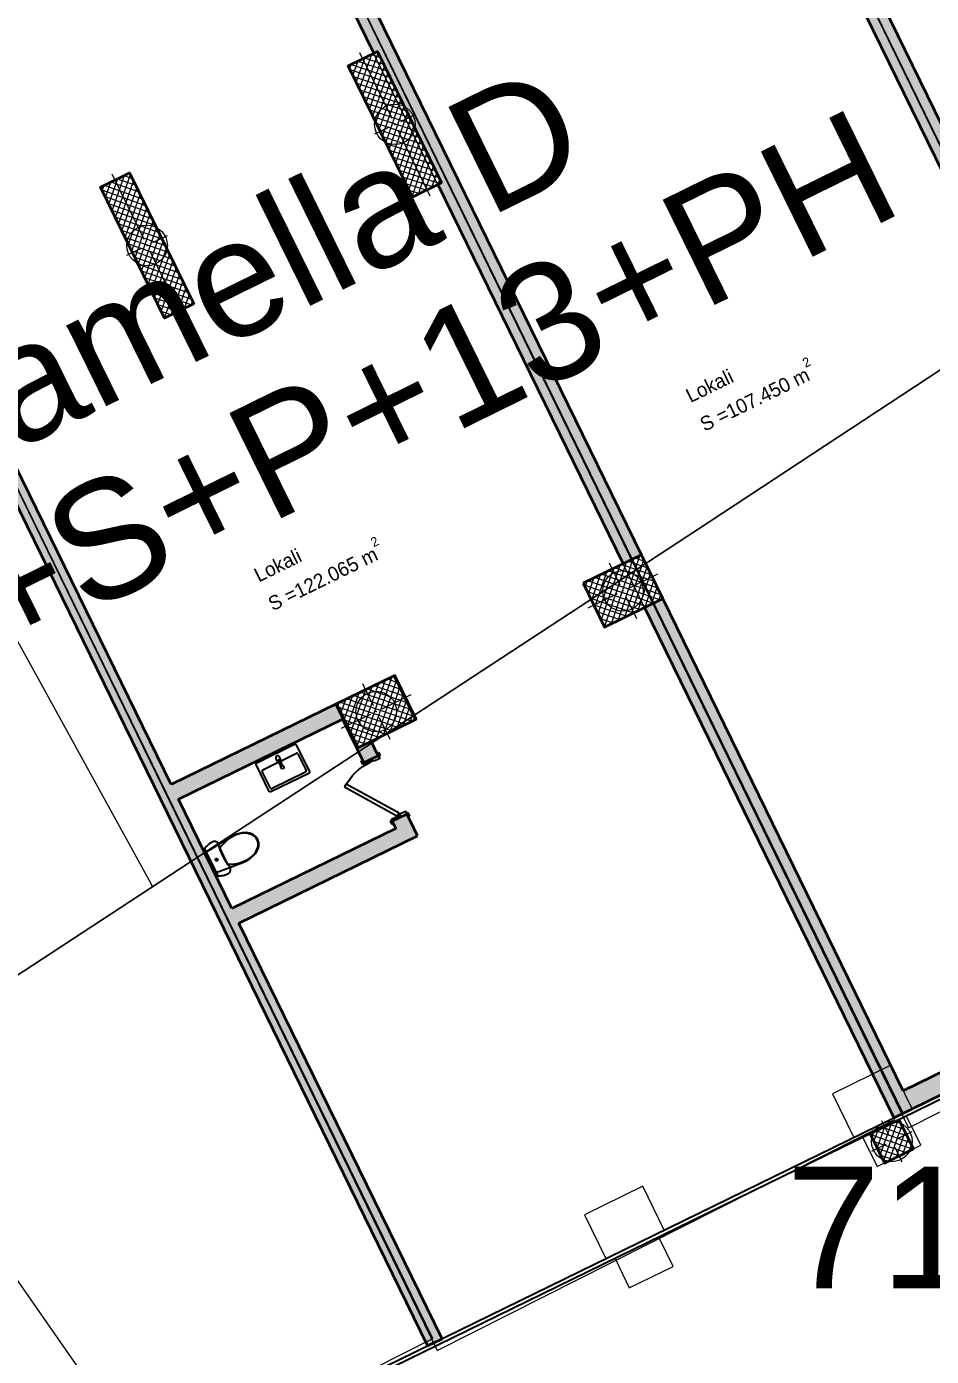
# Model space of a CAD drawing. Header units: metres. Extents: x 7511825 to 7512099, y 4692231 to 4692445.
# Drawn here: x 7511905.19 to 7511916.34, y 4692375.49 to 4692391.88 of the extents above; entities that cross this region are included whole.
import ezdxf

# ---------------------------------------------------------------- set-up
doc = ezdxf.new("R2010")
doc.units = ezdxf.units.M
doc.header["$XCLIPFRAME"] = 0
doc.header["$PDMODE"] = 32
doc.header["$PDSIZE"] = 0.5
for name, color, linetype, lineweight in [('- lokalet d_Pen_No__132', 255, 'Continuous', 0), ('A - Fill Zone_Pen_No__101', 253, 'Continuous', 13), ('A - Muret_Pen_No__7', 7, 'Continuous', 35), ('A - Perdhesa Polyine_Pen_No__6', 1, 'Continuous', 0), ('A - Pllaka mbi bodrum_Pen_No__42', 8, 'Continuous', 25), ('A - Pllaka Suteren_Pen_No__42', 8, 'Continuous', 25), ('A - Sanitaria_Pen_No__42', 8, 'Continuous', 25), ('A - Shtyllat_Pen_No__1', 7, 'Continuous', 0), ('A - Shtyllat_Pen_No__7', 7, 'Continuous', 35), ('ARCHICAD Doors_Pen_No__42', 8, 'Continuous', 25), ('etazha', 7, 'Continuous', 0)]:
    doc.layers.add(name, color=color, linetype=linetype, lineweight=lineweight)
for name, color, linetype, lineweight, true_color in [('2D Drafting - General_Pen_No__81', 7, 'Continuous', 20, 0x6a6a6a), ('A - Fill Zone_Pen_No__81', 7, 'Continuous', 20, 0x6a6a6a), ('parcelat e vjetra', 7, 'Continuous', 0, 0x848443), ('parcelat e vjetra nr', 7, 'Continuous', 0, 0x848443)]:
    doc.layers.add(name, color=color, linetype=linetype, lineweight=lineweight, true_color=true_color)
for name, color, linetype in [('A - Muret', 7, 'Continuous'), ('A - Pllaka mbi bodrum', 7, 'Continuous'), ('A - Pllaka Suteren', 7, 'Continuous'), ('A - Shtyllat', 7, 'Continuous'), ('fer +', 32, 'Continuous')]:
    doc.layers.add(name, color=color, linetype=linetype)
doc.styles.add('GENERATED_STYLE_1', font='arial.ttf')
doc.styles.add('GENERATED_STYLE_3', font='ARIALN.TTF')
doc.styles.get("Standard").update_dxf_attribs({"font": 'arial.ttf'})
picture_1 = doc.add_image_def('image1.tif', size_in_pixel=(11235, 8447))
pattern_1 = [(44.99999999999999, (0, 0), (-45.96193909124158, 45.96193909124162), []), (135.0000000000002, (0, 0), (45.96193909124145, 45.96193909124175), [])]

# ---------------------------------------------------------------- blocks, each defined once
blk = doc.blocks.new('Slab_1', base_point=(-1850.000000000003, -19000.83600967443))
at = {"layer": 'A - Pllaka Suteren_Pen_No__42', "color": 8, "linetype": 'Continuous', "lineweight": 25, "flags": 128}
blk.add_lwpolyline([(-1850.000000000003, -19000.83600967443), (52099.99999999999, -19000.83600967443), (52099.99999999999, 0), (2.220446049250313e-13, 0), (1.110223024625157e-12, -8550.830745419273), (-1850.000000000002, -8550.830745419273)], close=True, dxfattribs=at)
blk = doc.blocks.new('Slab_5', base_point=(52202.17436583389, -19050.80466526669))
at = {"layer": 'A - Pllaka mbi bodrum_Pen_No__42', "color": 8, "linetype": 'Continuous', "lineweight": 25, "flags": 128}
blk.add_lwpolyline([(52202.17436583389, -19050.80466526669), (4149.997230322418, -19050.13921316745), (4149.997230322418, -24900.83871342193), (27099.99446052979, -24900.83871342193), (27099.99446052977, -53141.22343468484), (34367.46885850719, -53141.22343468484), (34572.08011014806, -54047.73212241127), (58272.32613695471, -48654.68784760454), (58120.84989482768, -47974.86523057902), (60179.81773614851, -47516.09156896084), (56976.71528492225, -33242.20353530695), (55470.262655318, -33580.37692266011), (54394.96109648731, -28799.70078615812), (53757.5557705277, -28901.24635255423), (42447.78851202585, -29954.24102147868), (42022.15772120692, -24921.45845803041), (53286.81369528826, -23872.99553484261)], close=True, dxfattribs=at)
blk = doc.blocks.new('Slab_7', base_point=(4149.997230322418, -19050.13921316745))
at = {"layer": 'A - Pllaka mbi bodrum_Pen_No__42', "color": 8, "linetype": 'Continuous', "lineweight": 25, "flags": 128}
blk.add_lwpolyline([(4149.997230322418, -19050.13921316745), (4149.997230322418, -24900.83871342193), (27099.99446052979, -24900.83871342193), (27099.99446052977, -53141.22343468484), (34367.46885850719, -53141.22343468484), (34572.08011014806, -54047.73212241127), (55898.36921008682, -49194.88708429608), (55729.7797700961, -48438.26074680578), (52543.08276155557, -34237.47978843411), (55470.262655318, -33580.37692266011), (54394.96109648731, -28799.70078615812), (53757.5557705277, -28901.24635255423), (42447.78851202585, -29954.24102147868), (42022.15772120692, -24921.45845803041), (53286.81369528826, -23872.99553484261), (52202.17436583389, -19050.80466526668)], close=True, dxfattribs=at)
blk = doc.blocks.new('WC 25')
at = {"layer": 'A - Sanitaria_Pen_No__42', "color": 8, "linetype": 'Continuous', "lineweight": 25}
for p, q in [((-57.00000000000002, 19.99999999999999), (-40.30508652763323, 19.99999999999999)), ((-57.00000000000001, -1.396097351027983e-14), (-57.00000000000002, 19.99999999999999)), ((-40.30508652763323, 19.99999999999999), (-16, 19.99999999999999)), ((-16.00000000000001, 20), (-11.31370849898477, 20)), ((-16, -3.918869757271531e-15), (-16.00000000000001, 20)), ((-11.31370849898477, 20), (-5.204170427930421e-15, 20)), ((-5.204170427930421e-15, 20), (11.31370849898476, 20)), ((0, -9.797174393178828e-16), (11.31370849898476, 2.078294534965184e-15)), ((11.31370849898476, 20), (16, 20)), ((11.31370849898476, 2.078294534965184e-15), (16, 3.918869757271531e-15)), ((16, 3.918869757271531e-15), (16, 20)), ((16, 20), (40.30508652763321, 20.00000000000001)), ((16, 8.344386303604799e-16), (40.30508652763322, 7.403924280813468e-15)), ((40.30508652763321, 20.00000000000001), (57.00000000000001, 20.00000000000001)), ((40.30508652763322, 7.403924280813468e-15), (57.00000000000001, 1.396097351027983e-14)), ((57.00000000000001, 1.396097351027983e-14), (57.00000000000001, 20.00000000000001)), ((-57.00000000000001, -1.396097351027983e-14), (-40.30508652763322, -1.233987380135578e-14)), ((-40.30508652763322, -1.233987380135578e-14), (-16, -7.003300884182581e-15)), ((-16, -3.918869757271531e-15), (-11.31370849898476, -3.463824224941975e-15)), ((-11.31370849898476, -3.463824224941975e-15), (0, -9.797174393178828e-16)), ((0, -173.043128093735), (-108.9414490875, -173.043128093735)), ((108.94192722759, -173.0439845194988), (0, -173.043128093735))]:
    blk.add_line(p, q, dxfattribs=at)
at = {"layer": 'A - Sanitaria_Pen_No__42', "color": 8, "linetype": 'Continuous', "lineweight": 25, "flags": 128}
for points in [[(-186.7682631467, 0), (-193.8693581966, -15.0746413120042), (-200.0738475094, -30.5397014672892), (-205.3603698866, -46.34193640352952), (-209.7107245634, -62.42694121210544), (-213.1099338703, -78.73933744709024), (-215.5462948001, -95.22296378510154), (-217.0114192992, -111.8210693814283), (-217.5002631467, -128.4765092547871), (-216.2173727373001, -140.0108815650937), (-212.4322594593, -150.9820926738929), (-206.3296959658, -160.8545761033256), (-198.2075826805, -169.1464004488141), (-188.4624056031, -175.4527951600276), (-177.5698815996, -179.4659096659603), (-166.0617359879, -180.989841291873), (-154.4997460369, -179.9501983698504), (-116.2154201973, -173.1684674505817), (-77.63938685730999, -168.3121815209318), (-38.86847430810999, -165.3935301669119), (0, -164.4198393883651), (38.86847430811999, -165.3935301669119), (77.63938685730999, -168.3121815209318), (116.2154201973, -173.1684674505817), (154.4997460369, -179.9501983698504), (166.0617359879, -180.989841291873), (177.5698815996, -179.4659096659603), (188.4624056031, -175.4527951600276), (198.2075826805, -169.1464004488141), (206.3296959658, -160.8545761032256), (212.4322594593, -150.9820926738929), (216.2173727373001, -140.0108815650937), (217.5002631467, -128.4765092547871), (217.0114192992, -111.8210693814283), (215.5462948001, -95.22296378512154), (213.1099338703, -78.73933744709024), (209.7107245634, -62.42694121208545), (205.3603698866, -46.34193640348954), (200.0738475094, -30.53970146730919), (193.8693581966, -15.0746413120042), (186.7682631467, 0)], [(-169.4236422528, -453.4253930753143), (-157.0185212545, -503.1720699369143), (-137.9976229151, -550.1101050979429), (-112.3998459602, -587.3056767129143), (-79.35704269199998, -615.8237892609145), (-41.04853310946, -633.7835462424), (0, -640.0005631756572), (41.04853310946, -633.7835462424), (79.35704269199998, -615.8237892609145), (112.3998459602, -587.3056767129143), (137.9976229151, -550.1101050978286), (157.0185212545, -503.1720699369143), (169.4236422528, -453.4253930753143), (174.911377667, -402.0795756378286), (173.3483030642, -350.3829989806857), (140.9747959978, 0), (-140.9747959978, 0), (-173.3483030642, -350.3829989808), (-174.911377667, -402.0795756378286)]]:
    blk.add_lwpolyline(points, close=True, dxfattribs=at)
at = {"layer": 'A - Sanitaria_Pen_No__42', "color": 8, "linetype": 'Continuous', "lineweight": 25}
blk.add_ellipse((0, -74.97928748964377), major_axis=(15.00000000000012, 0), ratio=0.9997238331952335, dxfattribs=at)
for centre, major_axis, ratio, start_param, end_param in [((258.0954531797001, -387.9368792382496), (2.605531720383982e-14, 425.5156216793372), 0.999376558603521, 1.04139159284319, 1.594412146043378), ((-258.0954531796998, -387.9368792382496), (2.605531600571874e-14, 425.515602112535), 0.999376558603521, 4.688770856147699, 5.241791409347888), ((89.46048916920994, -412.3034721187431), (1.574013472974813e-14, 257.0559077230598), 0.999376558603521, 1.515065097273171, 2.415653657674887), ((-89.46048916921002, -412.3034721187431), (1.574012877507819e-14, 257.0558104759198), 0.999376558603521, 3.867527851996295, 4.76811641239801), ((0.8128152203590935, -492.7552085922817), (8.48730025619216e-15, 138.6081319463105), 0.9993765586035211, 2.509088138730394, 3.135731915735492), ((-0.8118348282016573, -492.7582364361648), (8.487114857410327e-15, 138.6051041544286), 0.9993765586035211, 3.147453519471862, 3.774097296476959)]:
    blk.add_ellipse(centre, major_axis=major_axis, ratio=ratio, start_param=start_param, end_param=end_param, dxfattribs=at)
blk = doc.blocks.new('Basin 25')
at = {"layer": 'A - Sanitaria_Pen_No__42', "color": 8, "linetype": 'Continuous', "lineweight": 25}
for p, q in [((-245, -355), (-245, -125)), ((-230, -110), (230, -110)), ((-13.6, -99.7810059381), (-13.6, -84.9104088676)), ((-13.6, -84.9104088676), (13.6, -84.9104088676)), ((13.6, -84.9104088676), (13.6, -99.7810059381)), ((245, -125), (245, -355)), ((230, -370), (-230, -370))]:
    blk.add_line(p, q, dxfattribs=at)
at = {"layer": 'A - Sanitaria_Pen_No__42', "color": 8, "linetype": 'Continuous', "lineweight": 25, "flags": 128}
for points in [[(-260, 0), (260, 0, -0.4142135623730947), (275, -15), (275, -385, -0.414213562373095), (260, -400), (-260, -400, -0.414213562373095), (-275, -385), (-275, -15, -0.414213562373095)], [(-25, -60), (-21, -101.9528102783, 0.1210195755652548), (-17.72976797925985, -111.4662619611651), (-11.1, -164.4, 0.8825662804506818), (11.1000000000126, -164.3999999998994), (17.72976797919999, -111.4662619614, 0.1210195755656533), (21.00000000004952, -101.9528102785052), (25, -60, 0.9999999999999999)]]:
    blk.add_lwpolyline(points, format="xyb", close=True, dxfattribs=at)
for points in [[(-113.5, 8.266365894244634e-16), (-86.50000000000001, -8.266365894244634e-16), (-86.50000000000001, 20), (-113.5, 20)], [(86.50000000000001, 8.266365894244634e-16), (113.5, -8.266365894244634e-16), (113.5, 20), (86.50000000000001, 20)]]:
    blk.add_lwpolyline(points, close=True, dxfattribs=at)
at = {"layer": 'A - Sanitaria_Pen_No__42', "color": 8, "linetype": 'Continuous', "lineweight": 25}
blk.add_circle((0, -189.083), 20, dxfattribs=at)
for centre, radius, start, end in [((-230, -125), 15, 90, 180), ((0, -100.0528918427), 21.0857698475, 212.7710253823, 327.2289746177), ((0, -99.7810059381), 13.6, 180, 0), ((230, -125), 15.00000000000001, 0, 90), ((-230, -355), 15.00000000000001, 180, 270), ((230, -355), 15.00000000000001, 270, 0)]:
    blk.add_arc(centre, radius, start, end, dxfattribs=at)
blk = doc.blocks.new('Wall_200', base_point=(47629.99999997248, -19000.83534970145))
at = {"layer": 'A - Muret', "linetype": 'Continuous', "lineweight": 0, "true_color": 0x000000}
for points in [[(47755.00010880249, -600.0000269058763), (47504.9999098369, -600.0000269058763), (47504.9999098369, -5599.999917335099), (47755.00010880249, -5599.999917335099)], [(47504.99996743904, -6200.000119279549), (47504.99996743904, -11400.83969060111), (47755.00021877817, -11400.83969060111), (47755.00021877817, -6200.000119279549)], [(47504.99996895569, -12000.83965793952), (47504.99996895569, -18400.83595906284), (47755.00026940787, -18400.83595906284), (47755.00026940787, -12000.83965793952)]]:
    blk.add_hatch(color=18, dxfattribs=at).paths.add_polyline_path(points)
at = {"layer": 'A - Muret_Pen_No__7', "color": 7, "linetype": 'Continuous', "lineweight": 35, "flags": 128}
for points in [[(47504.99999997248, -600.0000395194979), (47504.99999997248, -5599.999917335098)], [(47754.99999997248, -5599.999917335097), (47754.99999997248, -600.0000395194932)], [(47504.99999997248, -6200.000119279548), (47504.99999997248, -11400.8396276506)], [(47754.99999997248, -11400.8396276506), (47754.99999997248, -6200.000119279549)], [(47504.99999997248, -12000.83955093061), (47504.99999997248, -17050.83597085249)], [(47754.99999997248, -17050.83597085249), (47754.99999997248, -12000.8395509306)], [(47504.99999997248, -17250.83597085248), (47504.99999997248, -18400.83601471414)], [(47754.99999997248, -18400.83601471413), (47754.99999997248, -17250.83597085249)]]:
    blk.add_lwpolyline(points, dxfattribs=at)
blk = doc.blocks.new('Wall_201', base_point=(41974.99999997248, -19000.83534970145))
at = {"layer": 'A - Muret', "linetype": 'Continuous', "lineweight": 0, "true_color": 0x000000}
for points in [[(41850.00004092293, -6200.000152743515), (41850.00004092293, -11400.8396472477), (42099.99993862359, -11400.8396472477), (42099.99993862359, -50.00004986155204), (41900.00024339461, -50.00004986155204), (41900.00024339461, -1800.000169759489), (41850.00004092293, -1800.000169759489), (41850.00004092293, -4400.000109038336), (41899.99996473018, -4400.000109038336), (41899.99996473018, -6200.000152743515)], [(41850.00004092293, -18750.83597085249), (42099.99993862359, -18750.83597085249), (42099.99993862359, -12000.83956892795), (41850.00004092293, -12000.83956892795)], [(42099.99999997248, -18750.83597085249), (41849.99999997248, -19000.83597085249), (42099.99999997248, -19000.83597085249)], [(42099.99999997248, -18750.83597085249), (41849.99999997248, -18750.83597085249), (41849.99999997248, -19000.83597085249)]]:
    blk.add_hatch(color=18, dxfattribs=at).paths.add_polyline_path(points)
at = {"layer": 'A - Muret_Pen_No__7', "color": 7, "linetype": 'Continuous', "lineweight": 35, "flags": 128}
for points in [[(42099.99999997248, -11400.8396276506), (42099.99999997248, -50.00000000000071)], [(41849.99999997248, -1799.999979104896), (41849.99999997248, -4400.000034990235)], [(41849.99999997248, -6199.999903405299), (41849.99999997248, -11400.83963272037)], [(41849.99999997248, -12000.83958885872), (41849.99999997248, -19000.83597085249)], [(42099.99999997248, -18750.83597085249), (42099.99999997248, -12000.83955093061)], [(41849.99999997248, -19000.83597085249), (42099.99999997248, -19000.83597085249)]]:
    blk.add_lwpolyline(points, dxfattribs=at)
blk = doc.blocks.new('Wall_204', base_point=(35550.8280995785, 0))
at = {"layer": 'A - Muret', "linetype": 'Continuous', "lineweight": 0, "true_color": 0x000000}
blk.add_hatch(color=18, dxfattribs=at).paths.add_polyline_path([(35450.8280995785, -50.00000000000071), (35450.8280995785, -19000.83534970144), (35650.8280995785, -19000.83534970144), (35650.8280995785, -50.00000000000071)])
at = {"layer": 'A - Muret_Pen_No__7', "color": 7, "linetype": 'Continuous', "lineweight": 35, "flags": 128}
for points in [[(35450.8280995785, -50.00000000000071), (35450.8280995785, -19000.83534970144)], [(35650.8280995785, -11400.83965125989), (35650.8280995785, -50.00000000000071)], [(35650.8280995785, -13100.83965125989), (35650.8280995785, -11600.83965125989)], [(35650.8280995785, -19000.83534970144), (35650.8280995785, -13300.83965125989)], [(35450.8280995785, -19000.83534970144), (35650.8280995785, -19000.83534970144)]]:
    blk.add_lwpolyline(points, dxfattribs=at)
blk = doc.blocks.new('Wall_212', base_point=(37900, -11400.83965125989))
at = {"layer": 'A - Muret', "linetype": 'Continuous', "lineweight": 0, "true_color": 0x000000}
for points in [[(37900, -11400.83965125989), (35650.8280995785, -11400.83965125989), (35650.8280995785, -11600.83965125989), (37900, -11600.83965125989)], [(37900, -11400.83965576153), (37900, -11600.83965020815), (37915.9422972633, -11584.89735294485), (37915.9422972633, -11400.83965576153)], [(37915.9422972633, -11584.89735294485), (37900, -11600.83965020815), (37915.9422972633, -11600.83965020815)]]:
    blk.add_hatch(color=18, dxfattribs=at).paths.add_polyline_path(points)
at = {"layer": 'A - Muret_Pen_No__7', "color": 7, "linetype": 'Continuous', "lineweight": 35, "flags": 128}
for points in [[(37915.94227727359, -11400.83965125989), (35650.8280995785, -11400.83965125989)], [(35650.8280995785, -11600.83965125989), (37900, -11600.83965125989)]]:
    blk.add_lwpolyline(points, dxfattribs=at)
blk = doc.blocks.new('Wall_213', base_point=(37900, -13100.83965125989))
at = {"layer": 'A - Muret', "linetype": 'Continuous', "lineweight": 0, "true_color": 0x000000}
for points in [[(37900, -13100.83965125989), (35650.8280995785, -13100.83965125989), (35650.8280995785, -13300.83965125989), (37900, -13300.83965125989)], [(38100.00000000001, -13100.83965125988), (37900, -13100.83965125988), (38100.00000000001, -13300.83965125989)], [(37900, -13300.83965125989), (38100, -13300.83965125989), (37900, -13100.83965125989)]]:
    blk.add_hatch(color=18, dxfattribs=at).paths.add_polyline_path(points)
at = {"layer": 'A - Muret_Pen_No__7', "color": 7, "linetype": 'Continuous', "lineweight": 35, "flags": 128}
for points in [[(37900, -13100.83965125989), (35650.8280995785, -13100.83965125989)], [(38100, -13300.83965125989), (38100, -13100.83965125989)], [(35650.8280995785, -13300.83965125989), (38100, -13300.83965125989)]]:
    blk.add_lwpolyline(points, dxfattribs=at)
blk = doc.blocks.new('Door 25_3')
at = {"layer": 'ARCHICAD Doors_Pen_No__42', "color": 8, "linetype": 'Continuous', "lineweight": 25}
for p, q in [((-260.3921784050518, 393.9747868736185), (-237.4491209510099, 426.7408686451782)), ((349.0569425459581, -32.76608177155968), (-260.3921784050518, 393.9747868736185)), ((-237.4491209510099, 426.7408686451782), (371.9999999999999, 0)), ((-387, 104), (-437, 104)), ((-437, 104), (-437, 85)), ((-437, 85), (-387, 85)), ((-400, 85), (-437.0000000000001, 85)), ((-400, 85), (-437.0000000000001, 85)), ((-375, 85), (-400, 85)), ((-400, 85), (-400, 0)), ((-400, 0), (-400, 85)), ((-400, 0), (-400, 85)), ((-400, 0), (-375, 0)), ((-372.0000000000001, 0), (-400, 0)), ((-400, 0), (-400, -115)), ((-400, -115), (-400, 0)), ((-400, -115), (-400, 0)), ((-387, 85), (-387, 104)), ((-375, 0), (-375, 85)), ((-372.0000000000001, -40), (-372.0000000000001, 0)), ((371.9999999999999, 0), (349.0569425459581, -32.76608177155968)), ((400, 0), (372.0000000000001, 0)), ((372.0000000000001, 0), (372.0000000000001, -40)), ((400, 85), (375, 85)), ((375, 85), (375, 0)), ((375, 0), (400, 0)), ((437, 104), (387, 104)), ((387, 104), (387, 85)), ((387, 85), (437, 85)), ((400, 0), (400, 85)), ((400, 0), (400, 85)), ((400, 0), (400, 85)), ((400, 85), (437.0000000000001, 85)), ((400, 85), (437.0000000000001, 85)), ((400, -115), (400, 0)), ((400, -115), (400, 0)), ((400, -115), (400, 0)), ((437, 85), (437, 104)), ((-387, -115), (-437, -115)), ((-437, -115), (-437, -134)), ((-400, -115), (-437.0000000000001, -115)), ((-400, -115), (-437.0000000000001, -115)), ((-437, -134), (-387, -134)), ((-400, -115), (-360.0000000000001, -115)), ((-387, -134), (-387, -115)), ((-360.0000000000001, -40), (-372.0000000000001, -40)), ((-360.0000000000001, -115), (-360.0000000000001, -40)), ((372.0000000000001, -40), (360.0000000000001, -40)), ((360.0000000000001, -40), (360.0000000000001, -115)), ((360.0000000000001, -115), (400, -115)), ((437, -115), (387, -115)), ((387, -115), (387, -134)), ((387, -134), (437, -134)), ((400, -115), (437.0000000000001, -115)), ((400, -115), (437.0000000000001, -115)), ((437, -134), (437, -115))]:
    blk.add_line(p, q, dxfattribs=at)
blk.add_arc((371.9999999999999, 0), 744, 145, 180, dxfattribs=at)
blk = doc.blocks.new('Wall_214', base_point=(37900, -13100.83965125989))
at = {"layer": 'A - Muret', "linetype": 'Continuous', "lineweight": 0, "true_color": 0x000000}
for points in [[(37900, -12200.83965215396), (38099.99999980132, -12200.83965215396), (38099.99999980132, -12000.83965235264), (37915.94228326147, -12000.83965235264), (37915.94228326147, -11600.83965275001), (37900, -11600.83965275001)], [(37900, -13100.83965125989), (38099.99999980132, -13100.83965125989), (38099.99999980132, -13000.83965135923), (37900, -13000.83965135923)]]:
    blk.add_hatch(color=18, dxfattribs=at).paths.add_polyline_path(points)
at = {"layer": 'A - Muret_Pen_No__7', "color": 7, "linetype": 'Continuous', "lineweight": 35}
for p, q in [((37900, -12200.83965125989), (37900, -12163.83965125989)), ((37985, -12200.83965125989), (37900, -12200.83965125989)), ((38100, -12200.83965125989), (37985, -12200.83965125989)), ((38100, -12200.83965125989), (38100, -12163.83965125989)), ((37900, -13000.83965125989), (37900, -13037.83965125989)), ((37985, -13000.83965125989), (37900, -13000.83965125989)), ((38100, -13000.83965125989), (37985, -13000.83965125989)), ((38100, -13000.83965125989), (38100, -13037.83965125989))]:
    blk.add_line(p, q, dxfattribs=at)
at = {"layer": 'A - Muret_Pen_No__7', "color": 7, "linetype": 'Continuous', "lineweight": 35, "flags": 128}
for points in [[(37900, -11600.83965125989), (37900, -12200.83965125989)], [(38100, -12200.83965573024), (38100, -12000.83966169071)], [(37900, -13000.83965125989), (37900, -13100.83965125989)], [(38100, -13100.83965125989), (38100, -13000.83966020059)]]:
    blk.add_lwpolyline(points, dxfattribs=at)
at = {"layer": 'ARCHICAD Doors_Pen_No__42', "color": 8, "linetype": 'Continuous', "lineweight": 25, "xscale": -1, "zscale": 1000, "rotation": 90}
blk.add_blockref('Door 25_3', (37985, -12600.83965125989), dxfattribs=at)
blk = doc.blocks.new('Wall_215', base_point=(51150, -19000.83597085249))
at = {"layer": 'A - Muret', "linetype": 'Continuous', "lineweight": 0, "true_color": 0x000000}
for points in [[(47049.99996869506, -18750.83600512443), (42099.99999997248, -18750.83600512443), (42099.99999997248, -19000.83597085249), (47049.99996869506, -19000.83597085249)], [(47850.00002085161, -18750.83600512443), (47850.00002085161, -19000.83597085249), (51150, -19000.83597085249), (51150, -18750.83600512443)]]:
    blk.add_hatch(color=18, dxfattribs=at).paths.add_polyline_path(points)
at = {"layer": 'A - Muret_Pen_No__7', "color": 7, "linetype": 'Continuous', "lineweight": 35, "flags": 128}
for points in [[(45654.99999997248, -18750.83597085249), (42099.99999997248, -18750.83597085249)], [(47049.99996869506, -18750.83597085249), (45854.99999997248, -18750.83597085249)], [(49404.99999997248, -18750.83597085249), (47850.00002085161, -18750.83597085249)], [(51150, -18750.83597085249), (49604.99999997248, -18750.83597085249)], [(51150, -19000.83597085249), (51150, -18750.83597085249)], [(42099.99999997248, -19000.83597085249), (47049.99999998787, -19000.83597085249)], [(47849.99999999023, -19000.83597085249), (51150, -19000.83597085249)]]:
    blk.add_lwpolyline(points, dxfattribs=at)
blk = doc.blocks.new('Wall_242', base_point=(28500.00000000001, 0))
at = {"layer": 'A - Muret', "linetype": 'Continuous', "lineweight": 0, "true_color": 0x000000}
for points in [[(32600.00006183988, 5.637180544582066e-05), (32600.00006183988, -49.99986145775126), (38100.00006661445, -49.99986145775126), (38100.00006661445, 5.637180544582066e-05)], [(38500.00005521685, -49.99992189465274), (41499.99998890382, -49.99992189465274), (41499.99998890382, 6.213620773465323e-05), (38500.00005521685, 6.213620773465323e-05)], [(41899.99998855575, 6.213620773465323e-05), (41899.99998855575, -49.99992189465274), (47050.00000000001, -49.99992189465274), (47050.00000000001, 6.213620773465323e-05)], [(28500.00000000001, -1.117589210064551e-05), (28500.00000000001, -49.99994114036777), (31800.00007674106, -49.99994114036777), (31800.00007674106, -1.117589210064551e-05)], [(47850, -2.235176310705356e-05), (47850, -50.00000372529389), (51149.99997392295, -50.00000372529389), (51149.99997392295, -2.235176310705356e-05)]]:
    blk.add_hatch(color=18, dxfattribs=at).paths.add_polyline_path(points)
at = {"layer": 'A - Muret_Pen_No__7', "color": 7, "linetype": 'Continuous', "lineweight": 35, "flags": 128}
for points in [[(31800, 0), (28500.00000000001, 0)], [(38099.99999999999, 0), (32599.99999999999, 0)], [(41500, 0), (38500, 0)], [(47050.00000000001, 0), (41900.00000000001, 0)], [(51150, 0), (47850, 0)], [(28500.00000000001, -50), (29500.00000000001, -50)], [(29700.00000000001, -50), (31800, -50)], [(32599.99999999999, -50), (35450.8280995785, -50)], [(35650.8280995785, -50), (38099.99999999999, -50)], [(38500, -50), (41500, -50)], [(42099.99999997248, -50), (47050.00000000001, -50)], [(47850.00000000001, -50), (51150, -50)]]:
    blk.add_lwpolyline(points, dxfattribs=at)
blk = doc.blocks.new('Column_3', base_point=(41700, -19250.73408698702))
at = {"layer": 'A - Shtyllat', "linetype": 'Continuous', "lineweight": 0, "true_color": 0x000000}
h = blk.add_hatch(dxfattribs=at)
h.set_pattern_fill('CONCRETE_BLOCK', color=18, style=0, pattern_type=2)
h.set_pattern_definition(pattern_1)
h.paths.add_polyline_path([(41900.00000000001, -19050.73408698702), (41500.00000000001, -19050.73408698702), (41500, -19450.73408698702), (41900, -19450.73408698702)])
at = {"layer": 'A - Shtyllat_Pen_No__1', "color": 7, "linetype": 'Continuous', "lineweight": 13}
for p, q in [((41700, -19170.73408698702), (41700, -18970.73408698702)), ((41620.00000000001, -19250.73408698702), (41420, -19250.73408698702)), ((41700, -19330.73408698702), (41700, -19530.73408698702)), ((41780, -19250.73408698702), (41980.00000000001, -19250.73408698702))]:
    blk.add_line(p, q, dxfattribs=at)
blk.add_point((41700, -19250.73408698702), dxfattribs=at)
at = {"layer": 'A - Shtyllat_Pen_No__7', "color": 7, "linetype": 'Continuous', "lineweight": 35, "flags": 128}
blk.add_lwpolyline([(41900.00000000001, -19050.73408698702), (41500.00000000001, -19050.73408698702), (41500, -19450.73408698702), (41900, -19450.73408698702)], close=True, dxfattribs=at)
blk = doc.blocks.new('Column_75', base_point=(38300, -5300.000000000018))
at = {"layer": 'A - Shtyllat', "linetype": 'Continuous', "lineweight": 0, "true_color": 0x000000}
h = blk.add_hatch(dxfattribs=at)
h.set_pattern_fill('CONCRETE_BLOCK', color=18, style=0, pattern_type=2)
h.set_pattern_definition(pattern_1)
h.paths.add_polyline_path([(38500, -6200.000000000019), (38500, -4400.000000000018), (38099.99999999999, -4400.000000000018), (38099.99999999999, -6200.000000000019)])
at = {"layer": 'A - Shtyllat_Pen_No__1', "color": 7, "linetype": 'Continuous', "lineweight": 13}
for p, q in [((38300, -5220.000000000018), (38300, -4320.000000000018)), ((38220, -5300.000000000018), (38019.99999999999, -5300.000000000018)), ((38300, -5380.000000000018), (38300, -6280.000000000019)), ((38379.99999999999, -5300.000000000018), (38580, -5300.000000000018))]:
    blk.add_line(p, q, dxfattribs=at)
blk.add_point((38300, -5300.000000000018), dxfattribs=at)
at = {"layer": 'A - Shtyllat_Pen_No__7', "color": 7, "linetype": 'Continuous', "lineweight": 35, "flags": 128}
blk.add_lwpolyline([(38500, -6200.000000000019), (38099.99999999999, -6200.000000000019), (38099.99999999999, -4400.000000000018), (38500, -4400.000000000018)], close=True, dxfattribs=at)
blk = doc.blocks.new('Column_77', base_point=(41700, -5300.000000000018))
at = {"layer": 'A - Shtyllat', "linetype": 'Continuous', "lineweight": 0, "true_color": 0x000000}
h = blk.add_hatch(dxfattribs=at)
h.set_pattern_fill('CONCRETE_BLOCK', color=18, style=0, pattern_type=2)
h.set_pattern_definition(pattern_1)
h.paths.add_polyline_path([(41900.00000000001, -6200.000000000019), (41900.00000000001, -4400.000000000018), (41500, -4400.000000000018), (41500, -6200.000000000019)])
at = {"layer": 'A - Shtyllat_Pen_No__1', "color": 7, "linetype": 'Continuous', "lineweight": 13}
for p, q in [((41700, -5220.000000000018), (41700, -4320.000000000018)), ((41620.00000000001, -5300.000000000018), (41420, -5300.000000000018)), ((41700, -5380.000000000018), (41700, -6280.000000000019)), ((41780, -5300.000000000018), (41980.00000000001, -5300.000000000018))]:
    blk.add_line(p, q, dxfattribs=at)
blk.add_point((41700, -5300.000000000018), dxfattribs=at)
at = {"layer": 'A - Shtyllat_Pen_No__7', "color": 7, "linetype": 'Continuous', "lineweight": 35, "flags": 128}
blk.add_lwpolyline([(41900.00000000001, -6200.000000000019), (41500, -6200.000000000019), (41500, -4400.000000000018), (41900.00000000001, -4400.000000000018)], close=True, dxfattribs=at)
blk = doc.blocks.new('Column_146', base_point=(41700.94610881108, -11700.83965125989))
at = {"layer": 'A - Shtyllat', "linetype": 'Continuous', "lineweight": 0, "true_color": 0x000000}
h = blk.add_hatch(dxfattribs=at)
h.set_pattern_fill('CONCRETE_BLOCK', color=18, style=0, pattern_type=2)
h.set_pattern_definition(pattern_1)
h.paths.add_polyline_path([(41300.94610881108, -11400.83965125989), (41300.94610881108, -12000.83965125989), (42100.94610881107, -12000.83965125989), (42100.94610881107, -11400.83965125989)])
at = {"layer": 'A - Shtyllat_Pen_No__1', "color": 7, "linetype": 'Continuous', "lineweight": 13}
for p, q in [((41700.94610881108, -11620.83965125989), (41700.94610881108, -11320.83965125989)), ((41620.94610881108, -11700.83965125989), (41220.94610881108, -11700.83965125989)), ((41700.94610881108, -11780.83965125989), (41700.94610881108, -12080.83965125989)), ((41780.94610881107, -11700.83965125989), (42180.94610881107, -11700.83965125989))]:
    blk.add_line(p, q, dxfattribs=at)
blk.add_point((41700.94610881108, -11700.83965125989), dxfattribs=at)
at = {"layer": 'A - Shtyllat_Pen_No__7', "color": 7, "linetype": 'Continuous', "lineweight": 35, "flags": 128}
blk.add_lwpolyline([(41300.94610881108, -11400.83965125989), (41300.94610881108, -12000.83965125989), (42100.94610881107, -12000.83965125989), (42100.94610881107, -11400.83965125989)], close=True, dxfattribs=at)
blk = doc.blocks.new('Column_147', base_point=(38315.94229936678, -11700.83965125989))
at = {"layer": 'A - Shtyllat', "linetype": 'Continuous', "lineweight": 0, "true_color": 0x000000}
h = blk.add_hatch(dxfattribs=at)
h.set_pattern_fill('CONCRETE_BLOCK', color=18, style=0, pattern_type=2)
h.set_pattern_definition(pattern_1)
h.paths.add_polyline_path([(37915.94229936678, -11400.83965125989), (37915.94229936678, -12000.83965125989), (38715.94229936678, -12000.83965125989), (38715.94229936678, -11400.83965125989)])
at = {"layer": 'A - Shtyllat_Pen_No__1', "color": 7, "linetype": 'Continuous', "lineweight": 13}
for p, q in [((38315.94229936678, -11620.83965125989), (38315.94229936678, -11320.83965125989)), ((38235.94229936678, -11700.83965125989), (37835.94229936678, -11700.83965125989)), ((38315.94229936678, -11780.83965125989), (38315.94229936678, -12080.83965125989)), ((38395.94229936678, -11700.83965125989), (38795.94229936678, -11700.83965125989))]:
    blk.add_line(p, q, dxfattribs=at)
blk.add_point((38315.94229936678, -11700.83965125989), dxfattribs=at)
at = {"layer": 'A - Shtyllat_Pen_No__7', "color": 7, "linetype": 'Continuous', "lineweight": 35, "flags": 128}
blk.add_lwpolyline([(37915.94229936678, -11400.83965125989), (37915.94229936678, -12000.83965125989), (38715.94229936678, -12000.83965125989), (38715.94229936678, -11400.83965125989)], close=True, dxfattribs=at)

msp = doc.modelspace()

# ---------------------------------------------------------------- linework, layer by layer
at = {"layer": '- lokalet d_Pen_No__132', "color": 255, "linetype": 'Continuous', "lineweight": 0, "flags": 128}
for points in [[(7511925.086141808, 4692382.935717802), (7511916.77027482, 4692399.951125217), (7511912.726114806, 4692398.039486557), (7511921.078124912, 4692380.912059509)], [(7511921.120018384, 4692380.864405547), (7511912.817667904, 4692397.852156328), (7511907.703046362, 4692395.434519975), (7511916.055056469, 4692378.307092927)], [(7511915.886630232, 4692378.409102985), (7511907.591614, 4692395.381846884), (7511901.896144814, 4692392.689648989), (7511910.248154921, 4692375.56222194)], [(7511910.194312041, 4692375.710457719), (7511901.896144814, 4692392.689648989), (7511896.450223771, 4692390.115410293), (7511904.802233878, 4692372.987983244)]]:
    msp.add_lwpolyline(points, close=True, dxfattribs=at)
at = {"layer": 'A - Fill Zone_Pen_No__101', "color": 253, "linetype": 'Continuous', "lineweight": 13, "flags": 128}
for points in [[(7511916.742151453, 4692400.002226899), (7511925.085262433, 4692382.931074532), (7511921.069225785, 4692380.96833419), (7511912.726114806, 4692398.039486557)], [(7511912.726114806, 4692398.039486557), (7511921.069225785, 4692380.96833419), (7511915.988535129, 4692378.485270065), (7511907.645424149, 4692395.556422433)], [(7511894.685392771, 4692389.222528553), (7511907.645421548, 4692395.556427755), (7511915.9885328, 4692378.48527483), (7511903.028504023, 4692372.151375626)]]:
    msp.add_lwpolyline(points, close=True, dxfattribs=at)
at = {"layer": 'A - Perdhesa Polyine_Pen_No__6', "linetype": 'Continuous', "lineweight": 0}
msp.add_lwpolyline([(7511903.028506352, 4692372.151370839), (7511925.08526244, 4692382.931074494), (7511916.742151474, 4692400.002226867), (7511894.685392784, 4692389.222528537)], close=True, dxfattribs=at)
at = {"layer": 'A - Shtyllat_Pen_No__1', "color": 7, "linetype": 'Continuous', "flags": 128}
for points in [[(7511910.300410151, 4692389.953148862), (7511909.94103327, 4692389.777512143), (7511909.150668032, 4692391.394708109), (7511909.510044914, 4692391.570344828)], [(7511907.245706661, 4692388.460236748), (7511906.886329779, 4692388.284600028), (7511906.095964542, 4692389.901795994), (7511906.455341423, 4692390.077432713)], [(7511912.044990866, 4692385.017039949), (7511912.308445945, 4692384.477974627), (7511913.027199708, 4692384.829248066), (7511912.763744628, 4692385.368313388)], [(7511908.990287375, 4692383.524127834), (7511909.253742454, 4692382.985062512), (7511909.972496216, 4692383.336335951), (7511909.709041137, 4692383.875401272)], [(7511915.11863184, 4692378.727947833), (7511915.382086919, 4692378.188882511), (7511916.100840681, 4692378.54015595), (7511915.837385602, 4692379.079221272)], [(7511912.063928349, 4692377.235035718), (7511912.327383428, 4692376.695970397), (7511913.04613719, 4692377.047243835), (7511912.782682111, 4692377.586309157)]]:
    msp.add_lwpolyline(points, close=True, dxfattribs=at)
at = {"layer": 'A - Shtyllat_Pen_No__1', "color": 30, "linetype": 'Continuous', "true_color": 0xff6600}
for points in [[(7511916.208543034, 4692378.092039315), (7511916.032906314, 4692378.451416196), (7511915.493840992, 4692378.187961116), (7511915.669477712, 4692377.828584235)], [(7511913.153749569, 4692376.599317607), (7511912.978116498, 4692376.958687023), (7511912.439046199, 4692376.695229512), (7511912.61467927, 4692376.335860096)]]:
    msp.add_lwpolyline(points, close=True, dxfattribs=at)
at = {"layer": 'parcelat e vjetra', "lineweight": 0, "flags": 128}
msp.add_lwpolyline([(7511942.993, 4692405.116), (7511913.452, 4692385.678), (7511902.611, 4692378.579), (7511894.291, 4692373.23), (7511877.791, 4692378.6), (7511870.102, 4692387.2), (7511870.032, 4692387.28), (7511869.842, 4692387.49), (7511869.532, 4692387.82), (7511855.942, 4692402.56), (7511850.842, 4692406.99), (7511889.413, 4692421.428), (7511926.304, 4692436.845), (7511934.243, 4692423.576)], close=True, dxfattribs=at)
for points in [[(7511894.291, 4692373.23), (7511902.611, 4692378.579), (7511913.452000001, 4692385.678), (7511942.993, 4692405.116), (7511951.692000001, 4692387.847), (7511952.79, 4692386.36), (7511939.92, 4692377.23), (7511934.09, 4692373.38), (7511935.68, 4692370.75), (7511922.3, 4692361.1), (7511923.27, 4692360.23), (7511932.73, 4692351.68), (7511933.22, 4692351.09), (7511920.285, 4692340.217), (7511910.408, 4692348.041999999), (7511907.287, 4692351.18), (7511897.246, 4692360.267), (7511893.466, 4692365.435), (7511892.786, 4692367.666), (7511892.71, 4692369.743), (7511892.757999999, 4692370.324), (7511892.856000001, 4692371.514), (7511894.943, 4692372.976), (7511894.291, 4692373.23)], [(7511894.291, 4692373.23), (7511902.611, 4692378.579), (7511913.452000001, 4692385.678), (7511942.993, 4692405.116), (7511951.692000001, 4692387.847), (7511952.79, 4692386.36), (7511939.92, 4692377.23), (7511934.09, 4692373.38), (7511935.68, 4692370.75), (7511922.3, 4692361.1), (7511923.27, 4692360.23), (7511932.73, 4692351.68), (7511933.22, 4692351.09), (7511920.285, 4692340.217), (7511910.408, 4692348.041999999), (7511907.287, 4692351.18), (7511897.246, 4692360.267), (7511893.466, 4692365.435), (7511892.786, 4692367.666), (7511892.71, 4692369.743), (7511892.757999999, 4692370.324), (7511892.856000001, 4692371.514), (7511894.943, 4692372.976), (7511894.291, 4692373.23)], [(7511897.7, 4692397.706), (7511906.736486042, 4692381.280487447)], [(7511903.270799816, 4692379.011055981), (7511911.822639577, 4692366.723816277), (7511922.3, 4692361.1)]]:
    msp.add_lwpolyline(points, dxfattribs=at)

# ---------------------------------------------------------------- block references
at = {"layer": 'A - Muret', "color": 7, "lineweight": 35, "xscale": 0.001, "yscale": 0.001, "zscale": 0.001, "rotation": 26.04594870372196}
for name, p in [('Wall_242', (7511895.538915466, 4692389.639660439)), ('Wall_200', (7511921.069225785, 4692380.96833419)), ('Wall_201', (7511915.988535129, 4692378.485270065)), ('Wall_204', (7511901.873676995, 4692392.735621235)), ('Wall_212', (7511908.990287367, 4692383.524127861)), ('Wall_214', (7511909.736743425, 4692381.996776116)), ('Wall_215', (7511924.231742613, 4692382.513936765)), ('Wall_213', (7511909.736743425, 4692381.996776116))]:
    msp.add_blockref(name, p, dxfattribs=at)
at = {"layer": 'A - Pllaka mbi bodrum', "color": 8, "linetype": 'Continuous', "lineweight": 25, "xscale": 0.001, "yscale": 0.001, "zscale": 0.001, "rotation": 26.04594870372196}
for name, p in [('Slab_5', (7511925.199001311, 4692382.931043916)), ('Slab_7', (7511882.026605239, 4692361.832324874))]:
    msp.add_blockref(name, p, dxfattribs=at)
at = {"layer": 'A - Pllaka Suteren', "color": 8, "linetype": 'Continuous', "lineweight": 25, "xscale": 0.001, "yscale": 0.001, "zscale": 0.001, "rotation": 26.04594870372196}
msp.add_blockref('Slab_1', (7511876.614305877, 4692359.242071373), dxfattribs=at)
at = {"layer": 'A - Sanitaria_Pen_No__42', "color": 8, "linetype": 'Continuous', "lineweight": 25, "xscale": 0.001, "yscale": 0.001}
for name, p, rotation in [('Basin 25', (7511908.255828525, 4692382.920310662), 26.04594870372196), ('WC 25', (7511907.459528938, 4692381.579491392), 116.045948703722)]:
    msp.add_blockref(name, p, dxfattribs=dict(at, rotation=rotation))
at = {"layer": 'A - Shtyllat', "color": 7, "lineweight": 35, "xscale": 0.001, "yscale": 0.001, "zscale": 0.001, "rotation": 26.04594870372196}
for name, p in [('Column_77', (7511909.725539079, 4692390.673928513)), ('Column_75', (7511906.670835589, 4692389.181016396)), ('Column_146', (7511912.536945302, 4692384.923559465)), ('Column_147', (7511909.495715022, 4692383.437232052)), ('Column_3', (7511915.851192009, 4692378.140000248))]:
    msp.add_blockref(name, p, dxfattribs=at)

# ---------------------------------------------------------------- texts
at = {"layer": '2D Drafting - General_Pen_No__81', "color": 251, "lineweight": 20, "true_color": 0x6a6a6a, "insert": (7511908.220240182, 4692384.670209997), "char_height": 0.175, "attachment_point": 7, "rotation": 26.04594870372195, "style": 'GENERATED_STYLE_3'}
msp.add_mtext('{\\fCentury Gothic|b0|i0|c0|p34;Lokali ^MS =122.065 m{\\H0.66x;\\S2^  ;}}', dxfattribs=at)
at = {"layer": 'A - Fill Zone_Pen_No__81', "color": 251, "lineweight": 20, "true_color": 0x6a6a6a, "insert": (7511913.542447988, 4692386.882006428), "char_height": 0.175, "attachment_point": 7, "rotation": 26.04594870372196, "style": 'GENERATED_STYLE_3'}
msp.add_mtext('{\\fCentury Gothic|b0|i0|c0|p34;Lokali ^MS =107.450 m{\\H0.66x;\\S2^  ;}}', dxfattribs=at)
at = {"layer": 'etazha', "color": 0, "style": 'GENERATED_STYLE_1'}
for s, p in [('Llamella D', (7511903.623518079, 4692385.947670743)), ('2B+S+P+13+PH', (7511902.634706653, 4692383.016818712))]:
    msp.add_text(s, height=1.446028900170204, rotation=26.20856088645989, dxfattribs=at).set_placement(p)
at = {"layer": 'parcelat e vjetra nr'}
msp.add_text('713-6', height=1.5, dxfattribs=at).set_placement((7511914.546364066, 4692376.33021615))

# ---------------------------------------------------------------- pictures from other files: only their frames are drawn
at = {"layer": 'fer +', "lineweight": 13}
image = msp.add_image(picture_1, insert=(7510761.385077205, 4690852.668166598), size_in_units=(2378.0750000000003, 1787.9483333333335), dxfattribs=at)
image.set_boundary_path([(5025.280434943736, 987.8931494690478), (5895.767949923873, 1572.597013030201)])
image.dxf.flags = 15

doc.saveas('drawing.dxf')
